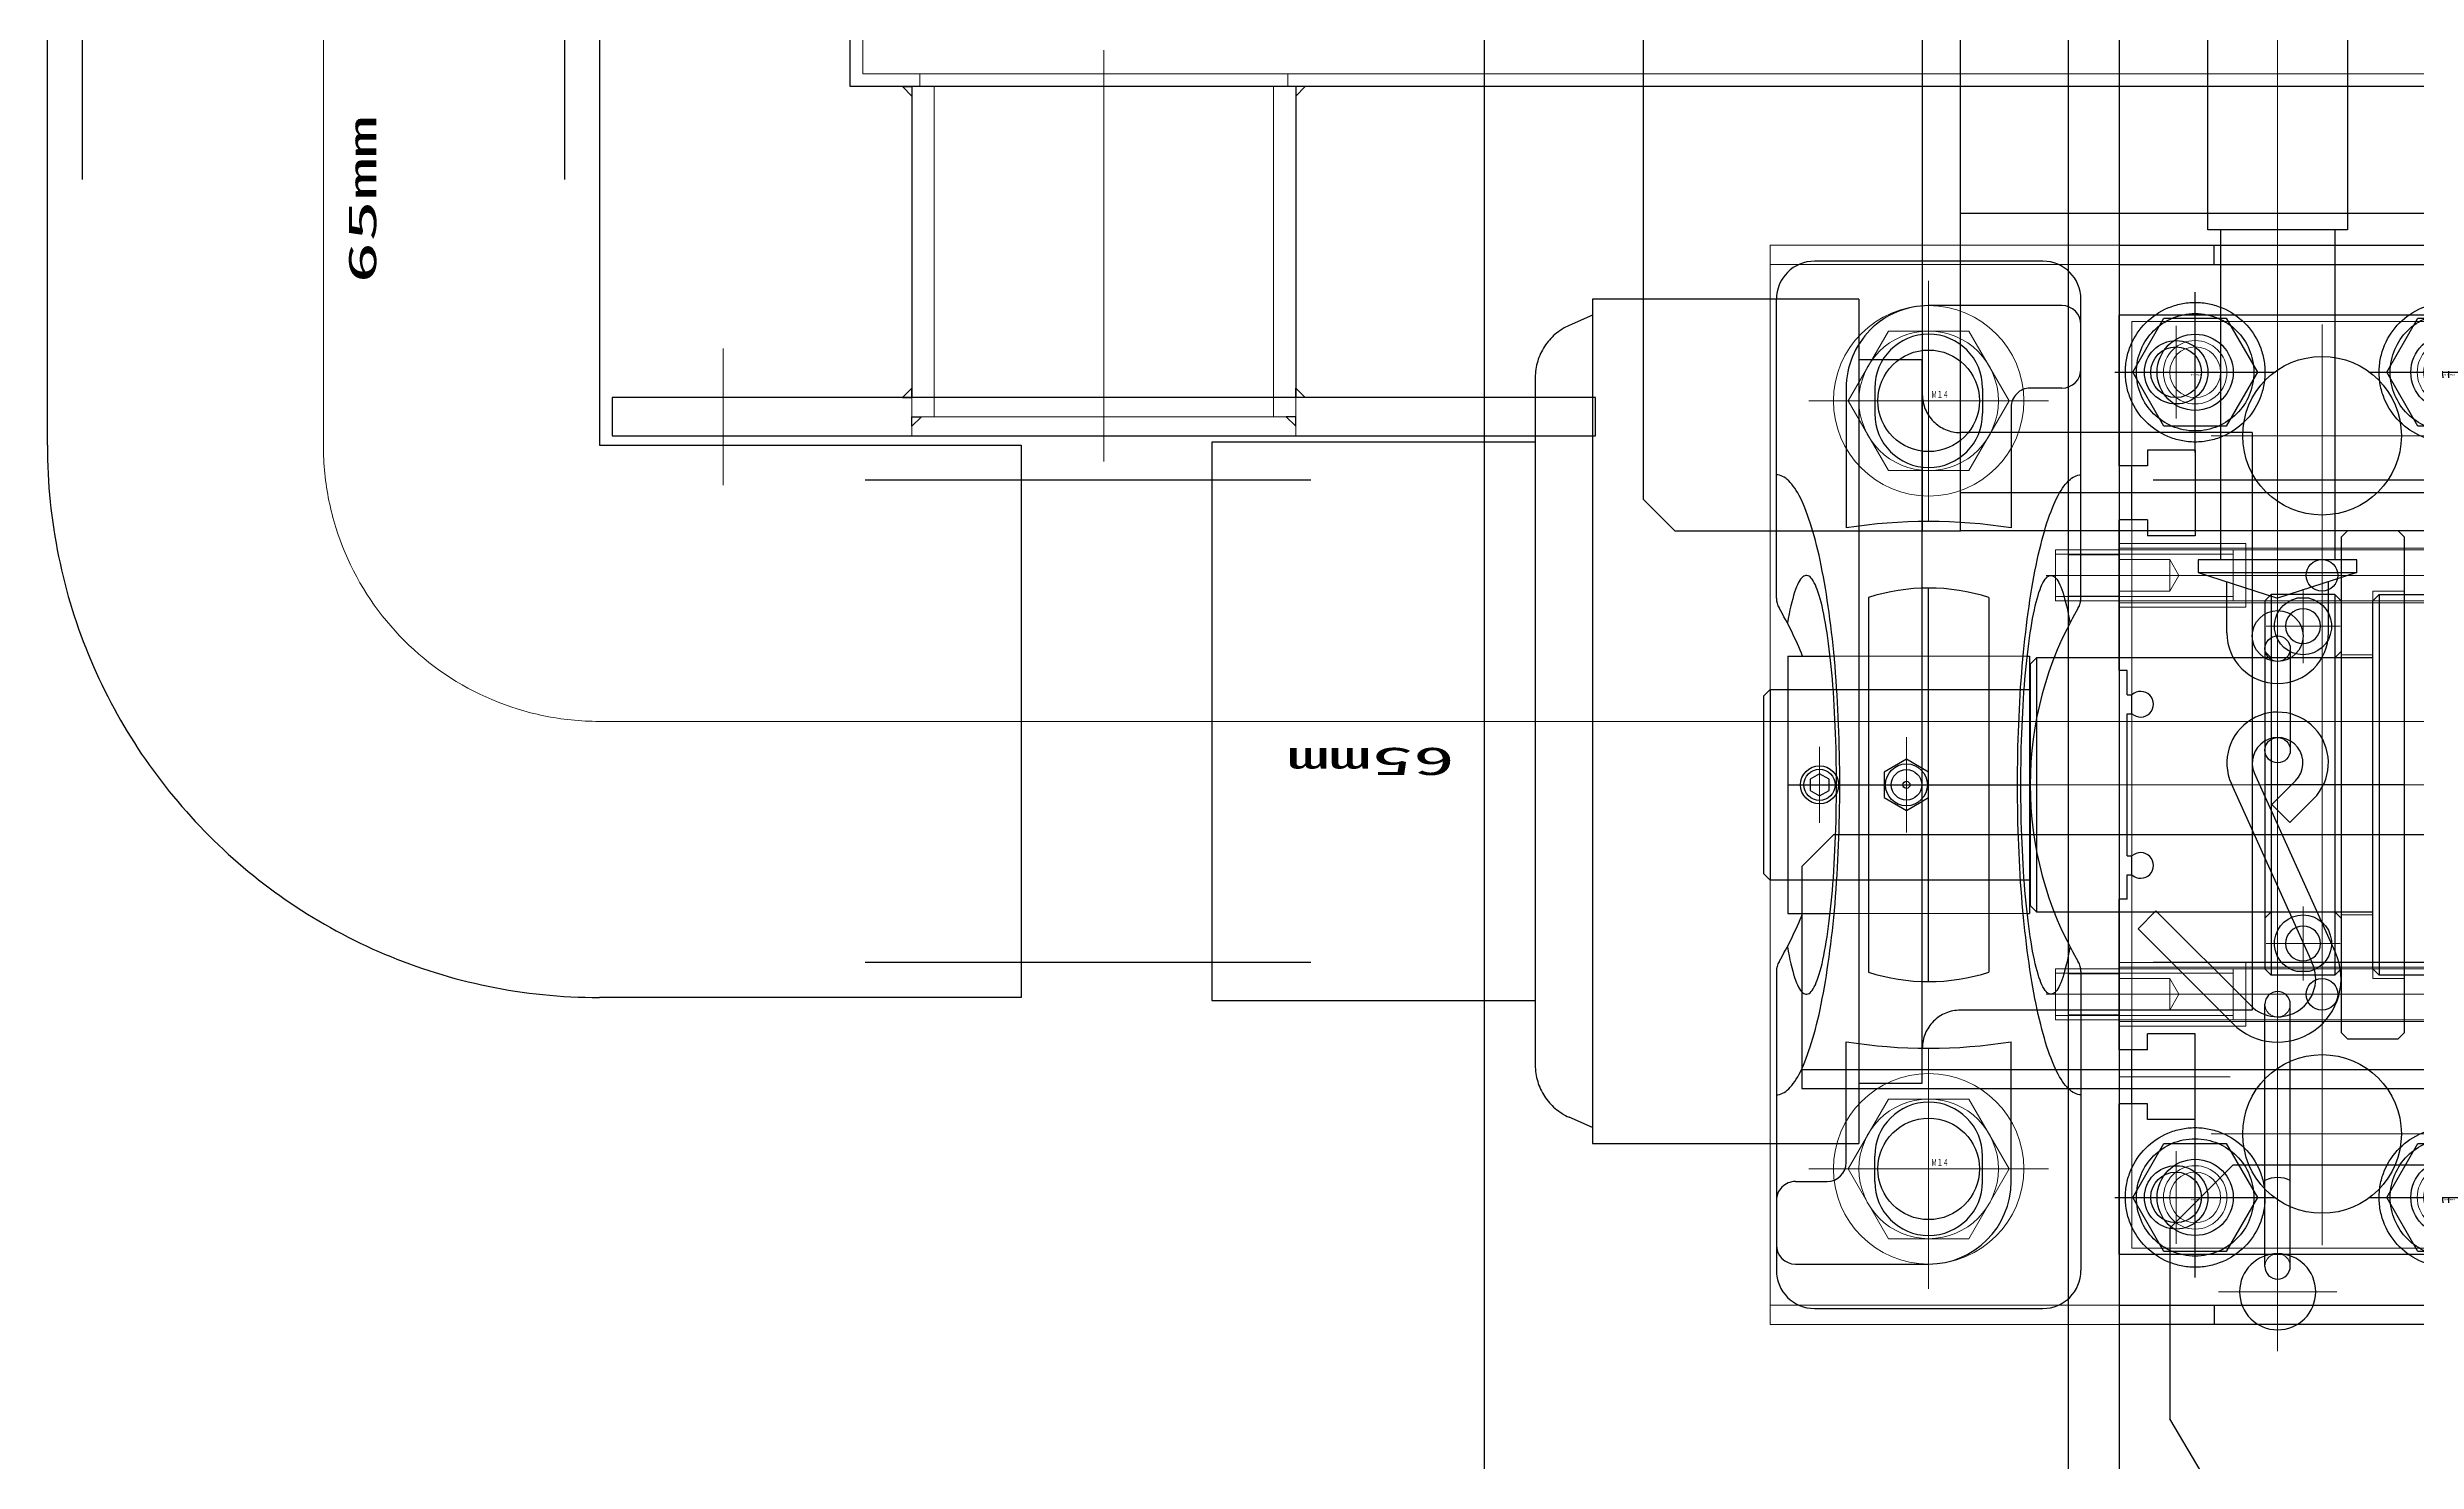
# Model space of a CAD drawing. Units: millimetres at full size. Extents: x -18456 to 18937, y -12290 to 13871.
# Drawn here: x 7711 to 8832, y -5117 to -4448 of the extents above; entities that cross this region are included whole.
import ezdxf
from ezdxf.enums import TextEntityAlignment as Align

# ---------------------------------------------------------------- set-up
doc = ezdxf.new("R2010")
doc.units = ezdxf.units.MM
doc.header["$LTSCALE"] = 100
doc.linetypes.add('CHAIN2', pattern=[12, 9, -1, 1, -1])
doc.linetypes.add('DOUBLE_CHAIN2', pattern=[12.8, 9, -1, 0.6, -0.6, 0.6, -1])
for name, color, linetype in [('0-2_0', 2, 'Continuous'), ('0-3_06_PHANTOM', 2, 'DOUBLE_CHAIN2'), ('0-6_10_DRAFT', 1, 'Continuous')]:
    doc.layers.add(name, color=color, linetype=linetype)
doc.layers.add('0-7_05_CENTER', color=2, linetype='CHAIN2', lineweight=18)
doc.layers.add('0-8_04_HIDDEN', color=7, linetype='Continuous', lineweight=18)
doc.styles.add('ＭＳ ゴシック', font='')
doc.styles.get('ＭＳ ゴシック').set_extended_font_data('MS Gothic')

# ---------------------------------------------------------------- blocks, each defined once
blk = doc.blocks.new('A$C433F3B64_1')
at = {"layer": '0-2_0', "color": 134}
for p, q in [((-1190.25, -60), (-1190.25, -109)), ((-1129.75, -60), (-1129.75, -109))]:
    blk.add_line(p, q, dxfattribs=at)
for points in [[(-1200, 60), (1200, 60), (1200, -60), (-1200, -60)], [(-1237.5, -115), (-1082.5, -115), (-1082.5, -109), (-1237.5, -109)]]:
    blk.add_lwpolyline(points, close=True, dxfattribs=at)
at = {"layer": '0-2_0', "color": 3}
for points in [[(-1190.25, -60), (-1190.25, -61.5), (-1191.75, -60)], [(-1129.75, -60), (-1129.75, -61.5), (-1128.25, -60)], [(-1190.25, -109), (-1190.25, -107.5), (-1191.75, -109)], [(-1129.75, -109), (-1129.75, -107.5), (-1128.25, -109)], [(-1190.25, -112), (-1188.75, -112), (-1190.25, -113.5)], [(-1129.75, -112), (-1131.25, -112), (-1129.75, -113.5)]]:
    blk.add_lwpolyline(points, close=True, dxfattribs=at)
at = {"layer": '0-7_05_CENTER'}
for p, q in [((-1160, -54.23), (-1160, -119.07)), ((-1220, -101.26), (-1220, -122.79)), ((-1100, -101.26), (-1100, -122.79))]:
    blk.add_line(p, q, dxfattribs=at)
at = {"layer": '0-8_04_HIDDEN'}
for p, q in [((-1189, -58), (-1189, -60)), ((-1131, -58), (-1131, -60)), ((-1186.75, -112), (-1186.75, -60)), ((-1133.25, -112), (-1133.25, -60)), ((-1190.25, -109), (-1190.25, -115)), ((-1129.75, -112), (-1190.25, -112)), ((-1129.75, -109), (-1129.75, -115))]:
    blk.add_line(p, q, dxfattribs=at)
blk.add_lwpolyline([(1198, 60), (1198, -58), (-1198, -58), (-1198, 60)], dxfattribs=at)
blk = doc.blocks.new('A$C745B7B9E_1')
at = {"layer": '0-2_0'}
blk.add_blockref('A$C433F3B64_1', (-1050, -40), dxfattribs=at)
blk = doc.blocks.new('A$C491655AE_1_1')
at = {"layer": '0-3_06_PHANTOM', "color": 7, "linetype": 'CHAIN2'}
for p, q in [((0, -12.64), (0, 12.64)), ((-12.64, 0), (12.64, 0))]:
    blk.add_line(p, q, dxfattribs=at)
at = {"layer": '0-3_06_PHANTOM', "color": 7}
blk.add_lwpolyline([(4.91, -8.5), (-4.91, -8.5), (-9.81, 0), (-4.91, 8.5), (4.91, 8.5), (9.81, 0)], close=True, dxfattribs=at)
for radius in [11, 9.25]:
    blk.add_circle((0, 0), radius, dxfattribs=at)
at = {"layer": '0-6_10_DRAFT', "style": 'ＭＳ ゴシック', "width": 1.9}
blk.add_text('BT-M10', height=0.22, dxfattribs=at).set_placement((-0.7, -0.54), align=Align.BOTTOM_LEFT)
blk = doc.blocks.new('MUCAP206Jc_1_1')
at = {"layer": '0-2_0'}
for p, q in [((-29.39, 24), (-76.5, 24)), ((29.39, 24), (76.5, 24)), ((-75.5, 21), (-75.5, 0)), ((-62.5, 21), (-62.5, 16)), ((-82.5, 18), (-82.5, -18)), ((-20.25, 15.9), (20.25, 15.9)), ((-20.25, 15.53), (-20.25, 15.9)), ((20.25, 15.53), (20.25, 15.9)), ((82.5, -18), (82.5, 18)), ((-59.5, 13), (-40.48, 13)), ((62.5, 13), (40.48, 13)), ((-62.5, 8.5), (-58.5, 8.5)), ((62.5, 8.5), (58.5, 8.5)), ((75.5, -21), (75.5, 0)), ((-62.5, -8.5), (-58.5, -8.5)), ((62.5, -8.5), (58.5, -8.5)), ((-62.5, -13), (-40.48, -13)), ((59.5, -13), (40.48, -13)), ((-20.25, -22.2), (-20.25, -15.53)), ((20.25, -22.2), (20.25, -15.53)), ((62.5, -21), (62.5, -16)), ((-20.25, -22.2), (20.25, -22.2)), ((-29.39, -24), (-76.5, -24)), ((29.39, -24), (76.5, -24))]:
    blk.add_line(p, q, dxfattribs=at)
for points in [[(-47.06, 21.33), (-47.37, 21.57), (-47.64, 21.81), (-47.89, 22.05), (-48.11, 22.29), (-48.3, 22.53), (-48.46, 22.78), (-48.6, 23.02), (-48.7, 23.26), (-48.77, 23.51), (-48.82, 23.75), (-48.83, 24)], [(48.83, 24), (48.82, 23.75), (48.77, 23.51), (48.7, 23.26), (48.6, 23.02), (48.46, 22.78), (48.3, 22.53), (48.11, 22.29), (47.89, 22.05), (47.64, 21.81), (47.37, 21.57), (47.06, 21.33), (46.73, 21.1), (46.37, 20.86), (45.98, 20.63), (45.56, 20.4), (45.11, 20.17), (44.64, 19.95), (44.14, 19.72), (43.62, 19.5), (43.07, 19.29), (42.49, 19.07), (41.88, 18.86), (41.26, 18.65), (40.6, 18.44), (39.92, 18.24), (39.22, 18.04), (38.5, 17.85), (37.75, 17.66), (36.98, 17.47), (36.18, 17.28), (35.37, 17.11), (34.53, 16.93), (33.67, 16.76), (32.79, 16.59), (31.9, 16.43), (30.98, 16.27), (30.04, 16.12), (29.09, 15.97), (28.12, 15.82)], [(-16.45, 14.58), (-17.57, 14.67), (-18.69, 14.76), (-19.79, 14.86), (-20.88, 14.96), (-21.96, 15.07), (-23.02, 15.18), (-24.07, 15.3), (-25.1, 15.42), (-26.12, 15.55), (-27.13, 15.68), (-28.12, 15.82), (-29.09, 15.97), (-30.04, 16.12), (-30.98, 16.27), (-31.9, 16.43), (-32.79, 16.59), (-33.67, 16.76), (-34.53, 16.93), (-35.37, 17.11), (-36.18, 17.28), (-36.98, 17.47), (-37.75, 17.66), (-38.5, 17.85), (-39.22, 18.04), (-39.92, 18.24), (-40.6, 18.44), (-41.26, 18.65), (-41.88, 18.86), (-42.49, 19.07), (-43.07, 19.29), (-43.62, 19.5), (-44.14, 19.72), (-44.64, 19.95), (-45.11, 20.17), (-45.56, 20.4), (-45.98, 20.63), (-46.37, 20.86), (-46.73, 21.1), (-47.06, 21.33)], [(-15.65, 15.1), (-16.66, 15.18), (-17.66, 15.27), (-18.63, 15.36), (-19.58, 15.45), (-20.5, 15.56), (-21.4, 15.66), (-22.28, 15.77), (-23.12, 15.89), (-23.94, 16.01), (-24.72, 16.13), (-25.48, 16.26), (-26.2, 16.39), (-26.89, 16.52), (-27.55, 16.66), (-28.18, 16.8), (-28.76, 16.94), (-29.32, 17.09), (-29.83, 17.24), (-30.31, 17.39), (-30.75, 17.55), (-31.16, 17.7), (-31.52, 17.86), (-31.85, 18.02), (-32.13, 18.19), (-32.38, 18.35), (-32.58, 18.51), (-32.75, 18.68), (-32.87, 18.85), (-32.95, 19.01), (-32.99, 19.18), (-33, 19.35), (-32.95, 19.51), (-32.87, 19.68), (-32.75, 19.85), (-32.59, 20.01), (-32.38, 20.18), (-32.14, 20.34), (-31.86, 20.5), (-31.53, 20.66)], [(-31.53, 20.66), (-31.17, 20.82), (-30.77, 20.98), (-30.33, 21.13), (-29.85, 21.28), (-29.33, 21.43), (-28.78, 21.58), (-28.2, 21.73), (-27.57, 21.87), (-26.92, 22), (-26.23, 22.14), (-25.5, 22.27)], [(25.5, 22.27), (26.23, 22.14), (26.92, 22), (27.57, 21.87), (28.2, 21.73), (28.78, 21.58), (29.33, 21.43), (29.85, 21.28), (30.33, 21.13), (30.77, 20.98), (31.17, 20.82), (31.53, 20.66), (31.86, 20.5), (32.14, 20.34), (32.38, 20.18), (32.59, 20.01), (32.75, 19.85), (32.87, 19.68), (32.95, 19.51), (33, 19.35), (32.99, 19.18), (32.95, 19.01), (32.87, 18.85), (32.75, 18.68), (32.58, 18.51), (32.38, 18.35), (32.13, 18.19), (31.85, 18.02), (31.52, 17.86), (31.16, 17.7), (30.75, 17.55), (30.31, 17.39), (29.83, 17.24), (29.32, 17.09), (28.76, 16.94), (28.18, 16.8), (27.55, 16.66), (26.89, 16.52), (26.2, 16.39), (25.48, 16.26)], [(28.12, 15.82), (27.13, 15.68), (26.12, 15.55), (25.1, 15.42), (24.07, 15.3), (23.02, 15.18), (21.96, 15.07), (20.88, 14.96), (19.79, 14.86), (18.69, 14.76), (17.57, 14.67), (16.45, 14.58), (15.32, 14.5), (14.17, 14.43), (13.02, 14.36), (11.87, 14.3), (10.7, 14.24), (9.53, 14.19), (8.35, 14.15), (7.17, 14.11), (5.98, 14.07), (4.79, 14.05), (3.59, 14.03), (2.4, 14.01), (1.2, 14), (0, 14), (-1.2, 14), (-2.4, 14.01), (-3.59, 14.03), (-4.79, 14.05), (-5.98, 14.07), (-7.17, 14.11), (-8.35, 14.15), (-9.53, 14.19), (-10.7, 14.24), (-11.87, 14.3), (-13.02, 14.36), (-14.17, 14.43), (-15.32, 14.5), (-16.45, 14.58)], [(25.48, 16.26), (24.72, 16.13), (23.94, 16.01), (23.12, 15.89), (22.28, 15.77), (21.4, 15.66), (20.5, 15.56), (19.58, 15.45), (18.63, 15.36), (17.66, 15.27), (16.66, 15.18), (15.65, 15.1), (14.61, 15.02), (13.56, 14.95), (12.49, 14.88), (11.4, 14.82), (10.3, 14.77), (9.19, 14.72), (8.07, 14.67), (6.93, 14.64), (5.79, 14.6), (4.64, 14.58), (3.49, 14.56), (2.33, 14.54), (1.16, 14.53), (0, 14.53), (-1.16, 14.53), (-2.33, 14.54), (-3.49, 14.56), (-4.64, 14.58), (-5.79, 14.6), (-6.93, 14.64), (-8.07, 14.67), (-9.19, 14.72), (-10.3, 14.77), (-11.4, 14.82), (-12.49, 14.88), (-13.56, 14.95), (-14.61, 15.02), (-15.65, 15.1)], [(-16.45, -14.59), (-17.57, -14.67), (-18.69, -14.76), (-19.79, -14.86), (-20.88, -14.96), (-21.96, -15.07), (-23.02, -15.18), (-24.07, -15.3), (-25.1, -15.42), (-26.12, -15.55), (-27.13, -15.69), (-28.12, -15.82), (-29.09, -15.97), (-30.04, -16.12), (-30.98, -16.27), (-31.9, -16.43), (-32.79, -16.59), (-33.67, -16.76), (-34.53, -16.93), (-35.37, -17.11), (-36.18, -17.28), (-36.98, -17.47), (-37.75, -17.66), (-38.5, -17.85), (-39.22, -18.04), (-39.92, -18.24), (-40.6, -18.44), (-41.26, -18.65), (-41.88, -18.86), (-42.49, -19.07), (-43.07, -19.29), (-43.62, -19.5), (-44.14, -19.72), (-44.64, -19.95), (-45.11, -20.17), (-45.56, -20.4), (-45.98, -20.63), (-46.37, -20.86), (-46.73, -21.1), (-47.06, -21.33)], [(28.12, -15.82), (27.13, -15.69), (26.12, -15.55), (25.1, -15.42), (24.07, -15.3), (23.02, -15.18), (21.96, -15.07), (20.88, -14.96), (19.79, -14.86), (18.69, -14.76), (17.57, -14.67), (16.45, -14.59), (15.32, -14.5), (14.17, -14.43), (13.02, -14.36), (11.87, -14.3), (10.7, -14.24), (9.53, -14.19), (8.35, -14.15), (7.17, -14.11), (5.98, -14.08), (4.79, -14.05), (3.59, -14.03), (2.4, -14.01), (1.2, -14), (0, -14), (-1.2, -14), (-2.4, -14.01), (-3.59, -14.03), (-4.79, -14.05), (-5.98, -14.08), (-7.17, -14.11), (-8.35, -14.15), (-9.53, -14.19), (-10.7, -14.24), (-11.87, -14.3), (-13.02, -14.36), (-14.17, -14.43), (-15.32, -14.5), (-16.45, -14.59)], [(25.48, -16.26), (24.72, -16.13), (23.94, -16.01), (23.12, -15.89), (22.28, -15.77), (21.4, -15.66), (20.5, -15.56), (19.58, -15.45), (18.63, -15.36), (17.66, -15.27), (16.66, -15.18), (15.65, -15.1), (14.61, -15.02), (13.56, -14.95), (12.49, -14.88), (11.4, -14.82), (10.3, -14.77), (9.19, -14.72), (8.07, -14.68), (6.93, -14.64), (5.79, -14.6), (4.64, -14.58), (3.49, -14.56), (2.33, -14.54), (1.16, -14.53), (0, -14.53), (-1.16, -14.53), (-2.33, -14.54), (-3.49, -14.56), (-4.64, -14.58), (-5.79, -14.6), (-6.93, -14.64), (-8.07, -14.68), (-9.19, -14.72), (-10.3, -14.77), (-11.4, -14.82), (-12.49, -14.88), (-13.56, -14.95), (-14.61, -15.02), (-15.65, -15.1)], [(-15.65, -15.1), (-16.66, -15.18), (-17.66, -15.27), (-18.63, -15.36), (-19.58, -15.45), (-20.5, -15.56), (-21.4, -15.66), (-22.28, -15.77), (-23.12, -15.89), (-23.94, -16.01), (-24.72, -16.13), (-25.48, -16.26), (-26.2, -16.39), (-26.89, -16.52), (-27.55, -16.66), (-28.18, -16.8), (-28.76, -16.95), (-29.32, -17.09), (-29.83, -17.24), (-30.31, -17.39), (-30.75, -17.55), (-31.16, -17.71), (-31.52, -17.86), (-31.85, -18.02), (-32.13, -18.19), (-32.38, -18.35), (-32.58, -18.51), (-32.75, -18.68), (-32.87, -18.85), (-32.95, -19.01), (-32.99, -19.18), (-33, -19.35), (-32.95, -19.51), (-32.87, -19.68), (-32.75, -19.85), (-32.59, -20.01), (-32.38, -20.18), (-32.14, -20.34), (-31.86, -20.5), (-31.53, -20.66)], [(25.5, -22.27), (26.23, -22.14), (26.92, -22), (27.57, -21.87), (28.2, -21.73), (28.78, -21.58), (29.33, -21.43), (29.85, -21.28), (30.33, -21.13), (30.77, -20.98), (31.17, -20.82), (31.53, -20.66), (31.86, -20.5), (32.14, -20.34), (32.38, -20.18), (32.59, -20.01), (32.75, -19.85), (32.87, -19.68), (32.95, -19.51), (33, -19.35), (32.99, -19.18), (32.95, -19.01), (32.87, -18.85), (32.75, -18.68), (32.58, -18.51), (32.38, -18.35), (32.13, -18.19), (31.85, -18.02), (31.52, -17.86), (31.16, -17.71), (30.75, -17.55), (30.31, -17.39), (29.83, -17.24), (29.32, -17.09), (28.76, -16.95), (28.18, -16.8), (27.55, -16.66), (26.89, -16.52), (26.2, -16.39), (25.48, -16.26)], [(48.83, -24), (48.82, -23.75), (48.77, -23.51), (48.7, -23.26), (48.6, -23.02), (48.46, -22.78), (48.3, -22.53), (48.11, -22.29), (47.89, -22.05), (47.64, -21.81), (47.37, -21.57), (47.06, -21.33), (46.73, -21.1), (46.37, -20.86), (45.98, -20.63), (45.56, -20.4), (45.11, -20.17), (44.64, -19.95), (44.14, -19.72), (43.62, -19.5), (43.07, -19.29), (42.49, -19.07), (41.88, -18.86), (41.26, -18.65), (40.6, -18.44), (39.92, -18.24), (39.22, -18.04), (38.5, -17.85), (37.75, -17.66), (36.98, -17.47), (36.18, -17.28), (35.37, -17.11), (34.53, -16.93), (33.67, -16.76), (32.79, -16.59), (31.9, -16.43), (30.98, -16.27), (30.04, -16.12), (29.09, -15.97), (28.12, -15.82)], [(-47.06, -21.33), (-47.37, -21.57), (-47.64, -21.81), (-47.89, -22.05), (-48.11, -22.29), (-48.3, -22.53), (-48.46, -22.78), (-48.6, -23.02), (-48.7, -23.26), (-48.77, -23.51), (-48.82, -23.75), (-48.83, -24)], [(-31.53, -20.66), (-31.17, -20.82), (-30.77, -20.98), (-30.33, -21.13), (-29.85, -21.28), (-29.33, -21.43), (-28.78, -21.58), (-28.2, -21.73), (-27.57, -21.87), (-26.92, -22), (-26.23, -22.14), (-25.5, -22.27)]]:
    blk.add_lwpolyline(points, dxfattribs=at)
for points in [[(-2.02, 0), (-4.04, -3.5), (-2.02, -7), (2.02, -7), (4.04, -3.5), (2.02, 0)], [(-0.87, -15.7), (-1.73, -17.2), (-0.87, -18.7), (0.87, -18.7), (1.73, -17.2), (0.87, -15.7)]]:
    blk.add_lwpolyline(points, close=True, dxfattribs=at)
for centre, radius in [((0, -3.5), 3.3), ((0, -3.5), 2.4), ((0, -3.5), 0.555), ((0, -17.2), 3), ((0, -17.2), 2.45)]:
    blk.add_circle(centre, radius, dxfattribs=at)
for centre, radius, start, end in [((-76.5, 18), 6, 90, 180), ((-72.5, 21), 3, 90, 180), ((-65.5, 21), 3, 0, 90), ((-29.39, 21), 3, 59.5497, 90), ((0, 71), 55, 239.5497, 300.4503), ((29.39, 21), 3, 90, 120.4503), ((76.5, 18), 6, 0, 90), ((-59.5, 16), 3, 180, 270), ((41.5, 0), 83, 170.9889, 189.0111), ((-41.5, 0), 83, 350.9889, 9.0111), ((62.5, 0), 13, 0, 90), ((-62.5, 0), 8.5, 90, 270), ((-58.5, 0), 8.5, 270, 90), ((58.5, 0), 8.5, 90, 270), ((62.5, 0), 8.5, 270, 90), ((-62.5, 0), 13, 180, 270), ((59.5, -16), 3, 0, 90), ((-76.5, -18), 6, 180, 270), ((76.5, -18), 6, 270, 0), ((0, -71), 55, 111.6035, 120.4503), ((0, -71), 55, 59.5497, 68.3965), ((65.5, -21), 3, 180, 270), ((72.5, -21), 3, 270, 0), ((-29.39, -21), 3, 270, 300.4503), ((29.39, -21), 3, 239.5497, 270)]:
    blk.add_arc(centre, radius, start, end, dxfattribs=at)
at = {"layer": '0-6_10_DRAFT'}
for p, q in [((0, -22.2), (0, 15.9)), ((-29.51, 9.5), (29.51, 9.5)), ((31, 0), (-31, 0)), ((-29.51, -9.5), (29.51, -9.5))]:
    blk.add_line(p, q, dxfattribs=at)
for start, end in [(162.1545, 197.8455), (342.1545, 17.8455)]:
    blk.add_arc((0, 0), 31, start, end, dxfattribs=at)
at = {"layer": '0-7_05_CENTER'}
for p, q in [((-60.5, -12.34), (-60.5, 12.34)), ((60.5, -12.34), (60.5, 12.34)), ((-75.83, 0), (-45.17, 0)), ((75.83, 0), (45.17, 0)), ((-7.51, -3.5), (7.51, -3.5)), ((-6, -17.2), (6, -17.2))]:
    blk.add_line(p, q, dxfattribs=at)
at = {"layer": '0-8_04_HIDDEN', "color": 2}
for p, q in [((-20.25, -15.53), (-20.25, 15.53)), ((-15, -22.2), (-15, 15.9)), ((15, -22.2), (15, 15.9)), ((20.25, -15.53), (20.25, 15.53))]:
    blk.add_line(p, q, dxfattribs=at)
blk = doc.blocks.new('A$C62180693_1_1')
at = {"layer": '0-2_0', "color": 134}
blk.add_lwpolyline([(10, 39), (10, -39), (9, -40), (1, -40), (0, -39), (0, 39), (1, 40), (9, 40)], close=True, dxfattribs=at)
at = {"layer": '0-6_10_DRAFT'}
blk.add_line((0, 0), (10, 0), dxfattribs=at)
at = {"layer": '0-8_04_HIDDEN'}
for p, q in [((0, 30.5), (5, 30.5)), ((5, -30.5), (5, 30.5)), ((5, 20.5), (10, 20.5)), ((5, -20.5), (10, -20.5)), ((0, -30.5), (5, -30.5))]:
    blk.add_line(p, q, dxfattribs=at)
blk = doc.blocks.new('M14Bw_1_1')
at = {"layer": '0-8_04_HIDDEN', "linetype": 'CHAIN2'}
for p, q in [((0, -18.89), (0, 18.89)), ((18.89, 0), (-18.89, 0))]:
    blk.add_line(p, q, dxfattribs=at)
at = {"layer": '0-8_04_HIDDEN'}
for p, q in [((-6.35, 11), (-12.7, 0)), ((6.35, 11), (-6.35, 11)), ((12.7, 0), (6.35, 11)), ((-12.7, 0), (-6.35, -11)), ((6.35, -11), (12.7, 0)), ((-6.35, -11), (6.35, -11))]:
    blk.add_line(p, q, dxfattribs=at)
for radius in [15, 11]:
    blk.add_circle((0, 0), radius, dxfattribs=at)
at = {"layer": '0-6_10_DRAFT', "style": 'ＭＳ ゴシック', "width": 0.6}
blk.add_text('Ｍ１４', height=1.1, dxfattribs=at).set_placement((0.39, 0.1), align=Align.BOTTOM_LEFT)
blk = doc.blocks.new('SCSPJ40-12b_1')
at = {"layer": '0-2_0'}
for p, q in [((0, 29), (1, 30)), ((1, 30), (1, -30)), ((11, 30), (11, -30)), ((0, 29), (0, -29)), ((5.03, 29.39), (6.97, 29.39)), ((12, 29), (12, -29)), ((12, 0), (12, 0)), ((0, -29), (1, -30)), ((5.03, -29.39), (6.97, -29.39))]:
    blk.add_line(p, q, dxfattribs=at)
for points in [[(1, 30), (11, 30), (12, 29)], [(1, -30), (11, -30), (12, -29)]]:
    blk.add_lwpolyline(points, dxfattribs=at)
for centre in [(6, 25), (6, -25)]:
    blk.add_circle(centre, 2.75, dxfattribs=at)
for centre, start, end in [((6, 25), 102.4679, 77.5321), ((6, -25), 282.4679, 257.5321)]:
    blk.add_arc(centre, 4.5, start, end, dxfattribs=at)
at = {"layer": '0-6_10_DRAFT'}
blk.add_line((0, 0), (12, 0), dxfattribs=at)
at = {"layer": '0-7_05_CENTER'}
for p, q in [((6, 19.17), (6, 30.83)), ((0.17, 25), (11.83, 25)), ((6, -19.17), (6, -30.83)), ((0.17, -25), (11.83, -25))]:
    blk.add_line(p, q, dxfattribs=at)
at = {"layer": '0-8_04_HIDDEN', "color": 2}
for p, q in [((1, 20), (0, 21)), ((1, -20), (0, -21)), ((1, -20), (11, -20)), ((11, -20), (12, -21))]:
    blk.add_line(p, q, dxfattribs=at)
blk.add_lwpolyline([(1, 20), (11, 20), (12, 21)], dxfattribs=at)
blk = doc.blocks.new('A$C08BD3208_1')
at = {"layer": '0-2_0', "color": 134}
for p, q in [((-959, 30), (-959, -30)), ((-1014, 19), (-1013, 20)), ((-1014, 19), (-1014, -19)), ((-960, 20), (-1013, 20)), ((-1013, 20), (-1013, -20)), ((-1055, 15), (-1055, -15)), ((-1013, -20), (-1014, -19)), ((-1013, -20), (-960, -20))]:
    blk.add_line(p, q, dxfattribs=at)
blk.add_lwpolyline([(-959, 30), (959, 30), (960, 29), (960, -29), (959, -30), (-959, -30), (-960, -29), (-960, 29)], close=True, dxfattribs=at)
blk.add_lwpolyline([(-1014, -15), (-1055, -15), (-1056, -14), (-1056, 14), (-1055, 15), (-1014, 15)], dxfattribs=at)
at = {"layer": '0-7_05_CENTER'}
blk.add_line((1061.54, 0), (-1061.54, 0), dxfattribs=at)
blk = doc.blocks.new('A$C18077F98_1_1')
at = {"layer": '0-2_0'}
for name, p in [('M14Bw_1_1', (20, 0)), ('A$C08BD3208_1', (1050, -60.5)), ('M14Bw_1_1', (20, -121))]:
    blk.add_blockref(name, p, dxfattribs=at)
at = {"layer": '0-2_0', "xscale": -1}
for name, p in [('A$C62180693_1_1', (95, -60.5)), ('SCSPJ40-12b_1', (85, -60.5))]:
    blk.add_blockref(name, p, dxfattribs=at)
at = {"layer": '0-8_04_HIDDEN', "rotation": 270}
blk.add_blockref('MUCAP206Jc_1_1', (20, -60.5), dxfattribs=at)
blk = doc.blocks.new('A$C6CE94B02_1_1')
at = {"layer": '0-2_0', "color": 134}
for p, q in [((-1000, 85), (1000, 85)), ((-985, 82), (-985, 85)), ((-1000, 82), (1000, 82)), ((-1000, -82), (1000, -82)), ((-985, -82), (-985, -85)), ((1000, -85), (-1000, -85))]:
    blk.add_line(p, q, dxfattribs=at)
for centre, radius in [((-988, 65), 6), ((-948, 65), 6), ((-1030, 60.5), 8), ((-1030, -60.5), 8), ((-988, -65), 6), ((-948, -65), 6)]:
    blk.add_circle(centre, radius, dxfattribs=at)
at = {"layer": '0-7_05_CENTER'}
for p, q in [((-1030, 47.57), (-1030, 73.43)), ((-988, 55.66), (-988, 74.34)), ((-978.66, 65), (-997.34, 65)), ((-938.66, 65), (-957.34, 65)), ((-1017.07, 60.5), (-1042.93, 60.5)), ((-1030, -73.43), (-1030, -47.57)), ((-988, -55.66), (-988, -74.34)), ((-1017.07, -60.5), (-1042.93, -60.5)), ((-978.66, -65), (-997.34, -65)), ((-938.66, -65), (-957.34, -65))]:
    blk.add_line(p, q, dxfattribs=at)
at = {"layer": '0-8_04_HIDDEN'}
for p, q in [((-1055, 82), (-1000, 82)), ((-1055, -82), (-1000, -82))]:
    blk.add_line(p, q, dxfattribs=at)
blk.add_lwpolyline([(-1000, -85), (-1055, -85), (-1055, 85), (-1000, 85)], dxfattribs=at)
blk = doc.blocks.new('AS2201F-02-06a_1')
at = {"layer": '0-6_10_DRAFT'}
for p, q in [((-6.39, -6), (-6.58, 0)), ((-6.58, 0), (6.58, 0)), ((-5.53, -6), (-5.72, 0)), ((5.72, 0), (5.53, -6)), ((6.58, 0), (6.39, -6)), ((-6.39, -6), (6.39, -6))]:
    blk.add_line(p, q, dxfattribs=at)
at = {"layer": '0-8_04_HIDDEN', "color": 2}
for p, q in [((5, 34.4), (-5, 34.4)), ((-5, 29.9), (-5, 34.4)), ((5, 34.4), (5, 29.9)), ((-5, 29.9), (1.25, 29.9)), ((-1.25, 25.4), (-1.25, 29.9)), ((1.25, 29.9), (5, 29.9)), ((1.25, 29.9), (1.25, 25.4)), ((0, 25.4), (-7.5, 25.4)), ((-7.5, 22.4), (-7.5, 25.4)), ((7.5, 25.4), (0, 25.4)), ((7.5, 25.4), (7.5, 22.4)), ((-9.25, 21.4), (-9.25, 17.9)), ((0, 22.4), (-7.5, 22.4)), ((-7, 22.4), (-7, 21.9)), ((9.25, 21.4), (-7, 21.4)), ((7.5, 22.4), (0, 22.4)), ((7, 21.9), (7, 22.4)), ((7, 21.4), (7, 21.9)), ((9.25, 21.4), (9.25, 17.9)), ((-9.25, 17.9), (-9.25, 4)), ((9.25, 17.9), (-9.25, 17.9)), ((9.25, 17.9), (9.25, 4)), ((-9.25, 4), (6.7, 4)), ((-6.58, 0), (-6.7, 4)), ((-5.72, 0), (-5.85, 4)), ((5.85, 4), (5.72, 0)), ((6.7, 4), (6.58, 0)), ((6.7, 4), (9.25, 4))]:
    blk.add_line(p, q, dxfattribs=at)
at = {"layer": '0-8_04_HIDDEN', "color": 2, "linetype": 'CHAIN2'}
for p, q in [((0, 36.42), (0, -6)), ((-12.17, 12.2), (12.07, 12.2))]:
    blk.add_line(p, q, dxfattribs=at)
at = {"layer": '0-8_04_HIDDEN', "color": 2}
blk.add_lwpolyline([(-7, 21.9), (-7, 21.4), (-9.25, 21.4)], dxfattribs=at)
for radius in [5.75, 3]:
    blk.add_circle((0, 12.2), radius, dxfattribs=at)
blk = doc.blocks.new('MGPM50-100Z-M9Bc_1')
at = {"layer": '0-2_0'}
for p, q in [((-64, 74), (0, 74)), ((-64, 74), (-64, 15.7)), ((0, 74), (0, 50.25)), ((-12, 52.75), (-4.5, 52.75)), ((-12, 52.75), (-12, 39.25)), ((-4.5, 52.75), (-4.5, 50.25)), ((-4.5, 50.25), (0, 50.25)), ((-2, 50.25), (-2, 41.75)), ((-4.5, 41.75), (-4.5, 39.25)), ((-4.5, 41.75), (0, 41.75)), ((0, 41.75), (0, 18)), ((-12, 39.25), (-4.5, 39.25)), ((-1.3, 18), (0, 18)), ((-63.2, 11.3), (-62.03, 11.3)), ((-62, 14.2), (-62, 11.24)), ((-2, 14.2), (-2, 11.2)), ((-62.7, 11.2), (-62.7, -11.2)), ((-62.7, 11.2), (-61.96, 11.2)), ((-1.3, 11.2), (-2.04, 11.2)), ((-1.3, 11.2), (-1.3, -11.2)), ((-62.7, -11.2), (-61.96, -11.2)), ((-62, -11.2), (-62, -14.2)), ((-1.3, -11.2), (-2.04, -11.2)), ((-2, -11.2), (-2, -14.2)), ((-63.2, -14.1), (-62.03, -14.1)), ((-62.7, -14.2), (-62.7, -18)), ((-62.7, -14.2), (-61.96, -14.2)), ((-1.3, -14.2), (-2.04, -14.2)), ((-1.3, -14.2), (-1.3, -18)), ((-64, -18), (-64, -74)), ((-64, -18), (-62.7, -18)), ((-1.3, -18), (0, -18)), ((0, -18), (0, -41.75)), ((-12, -39.25), (-4.5, -39.25)), ((-12, -52.75), (-12, -39.25)), ((-4.5, -41.75), (-4.5, -39.25)), ((-4.5, -41.75), (0, -41.75)), ((-2, -41.75), (-2, -50.25)), ((-4.5, -50.25), (0, -50.25)), ((-4.5, -52.75), (-4.5, -50.25)), ((0, -50.25), (0, -74)), ((-12, -52.75), (-4.5, -52.75)), ((-53.5, -76.65), (-53.5, -69)), ((-64, -74), (0, -74))]:
    blk.add_line(p, q, dxfattribs=at)
for points in [[(-64, 15.7), (-62.7, 15.7), (-62.7, 14.2), (-61.96, 14.2)], [(-1.3, 18), (-1.3, 14.2), (-2.04, 14.2)], [(-63.2, 11.3), (-63.2, 14.1), (-62.03, 14.1)], [(-63.2, -14.1), (-63.2, -11.3), (-62.03, -11.3)]]:
    blk.add_lwpolyline(points, dxfattribs=at)
for centre, radius in [((-55, 65), 5), ((-55, 65), 4), ((-32, 55), 12.5), ((-9, 65), 5), ((-9, 65), 4), ((-32, 33), 2.5), ((-32, -33), 2.5), ((-32, -55), 12.5), ((-55, -65), 5), ((-55, -65), 4), ((-9, -65), 5), ((-9, -65), 4)]:
    blk.add_circle(centre, radius, dxfattribs=at)
for centre, radius, start, end in [((-60.6, 12.7), 2, 224.427, 135.573), ((-60.6, 12.7), 2.02, 227.7945, 132.2055), ((-3.4, 12.7), 2.02, 47.7946, 312.2054), ((-60.6, -12.7), 2, 224.427, 135.573), ((-60.6, -12.7), 2.02, 227.7945, 132.2055), ((-3.4, -12.7), 2.02, 47.7946, 312.2054)]:
    blk.add_arc(centre, radius, start, end, dxfattribs=at)
blk.add_ellipse((-60.6, -12.7), major_axis=(1.6, 0), ratio=0.84375, dxfattribs=at)
at = {"layer": '0-7_05_CENTER'}
for p, q in [((-55, 72.31), (-55, 57.69)), ((-32, 72.5), (-32, -72.5)), ((-9, 72.31), (-9, 57.69)), ((-62.31, 65), (-47.69, 65)), ((-16.31, 65), (-1.69, 65)), ((-49.5, 55), (-14.5, 55)), ((-17.5, 46), (0, 46)), ((-66.99, 33), (2.4, 33)), ((-64, 0), (0, 0)), ((-66.99, -33), (2.4, -33)), ((-67.09, -47), (-57.09, -47)), ((-17.5, -46), (0, -46)), ((-49.5, -55), (-14.5, -55)), ((-55, -57.69), (-55, -72.31)), ((-9, -57.69), (-9, -72.31)), ((-62.31, -65), (-47.69, -65)), ((-16.31, -65), (-1.69, -65))]:
    blk.add_line(p, q, dxfattribs=at)
at = {"layer": '0-8_04_HIDDEN', "color": 2}
for p, q in [((0, 38), (-20, 38)), ((-20, 28), (-20, 38)), ((0, 37.3), (-55, 37.3)), ((-8, 35.5), (-9.44, 33)), ((0, 35.5), (-8, 35.5)), ((-8, 30.5), (-8, 35.5)), ((-8, 30.5), (-9.44, 33)), ((0, 30.5), (-8, 30.5)), ((0, 28.7), (-55, 28.7)), ((0, 28), (-20, 28)), ((0, -28.7), (-55, -28.7)), ((0, -28), (-20, -28)), ((-20, -28), (-20, -38)), ((-8, -30.5), (-9.44, -33)), ((-8, -35.5), (-9.44, -33)), ((0, -30.5), (-8, -30.5)), ((-8, -30.5), (-8, -35.5)), ((0, -37.3), (-55, -37.3)), ((0, -35.5), (-8, -35.5)), ((0, -38), (-20, -38))]:
    blk.add_line(p, q, dxfattribs=at)
for points in [[(-64, 26), (-55, 26), (-55, 40), (-64, 40)], [(-64, -26), (-55, -26), (-55, -40), (-64, -40)]]:
    blk.add_lwpolyline(points, dxfattribs=at)
at = {"layer": '0-2_0', "xscale": -1, "rotation": 90}
blk.add_blockref('AS2201F-02-06a_1', (-64, -47), dxfattribs=at)
blk = doc.blocks.new('MGPM50-100Z-M9Bb_1')
at = {"layer": '0-7_05_CENTER'}
for p, q in [((12, 72.31), (12, 57.69)), ((52, 72.31), (52, 57.69)), ((4.69, 65), (19.31, 65)), ((44.69, 65), (59.31, 65)), ((32, 27.18), (32, 38.82)), ((66.99, 33), (-2.4, 33)), ((0, 0), (64, 0)), ((32, -27.18), (32, -38.82)), ((66.99, -33), (-2.4, -33)), ((12, -57.69), (12, -72.31)), ((52, -57.69), (52, -72.31)), ((4.69, -65), (19.31, -65)), ((44.69, -65), (59.31, -65)), ((53.5, -76.74), (53.5, -66.74))]:
    blk.add_line(p, q, dxfattribs=at)
at = {"layer": '0-8_04_HIDDEN', "color": 2}
for p, q in [((64, 74), (0, 74)), ((0, 74), (0, 50.25)), ((2, 73), (2, -73)), ((62, 73), (2, 73)), ((62, 73), (62, -73)), ((2, 50.25), (0, 50.25)), ((0, 41.75), (0, 18)), ((2, 41.75), (0, 41.75)), ((0, 38), (20, 38)), ((20, 28), (20, 38)), ((0, 37.3), (55, 37.3)), ((0, 35.5), (8, 35.5)), ((8, 35.5), (9.44, 33)), ((8, 30.5), (8, 35.5)), ((0, 30.5), (8, 30.5)), ((8, 30.5), (9.44, 33)), ((0, 28.7), (55, 28.7)), ((0, 28), (20, 28)), ((1.3, 18), (0, 18)), ((63.2, 11.3), (62.03, 11.3)), ((1.3, 11.2), (1.3, -11.2)), ((1.3, 11.2), (2, 11.2)), ((62.7, 11.2), (62, 11.2)), ((62.7, 11.2), (62.7, -11.2)), ((1.3, -11.2), (2, -11.2)), ((62.7, -11.2), (62, -11.2)), ((1.3, -14.2), (1.3, -18)), ((1.3, -14.2), (2, -14.2)), ((62.7, -14.2), (62, -14.2)), ((63.2, -14.1), (62.03, -14.1)), ((62.7, -14.2), (62.7, -18)), ((1.3, -18), (0, -18)), ((0, -18), (0, -41.75)), ((64, -18), (62.7, -18)), ((64, -18), (64, -74)), ((0, -28), (20, -28)), ((0, -28.7), (55, -28.7)), ((20, -28), (20, -38)), ((0, -30.5), (8, -30.5)), ((8, -30.5), (9.44, -33)), ((8, -30.5), (8, -35.5)), ((8, -35.5), (9.44, -33)), ((0, -35.5), (8, -35.5)), ((0, -37.3), (55, -37.3)), ((0, -38), (20, -38)), ((2, -41.75), (0, -41.75)), ((57, -47), (67, -47)), ((64, -74), (0, -74)), ((62, -73), (2, -73))]:
    blk.add_line(p, q, dxfattribs=at)
for points in [[(64, 74), (64, 15.7), (62.7, 15.7), (62.7, 14.2), (62, 14.2)], [(64, 26), (55, 26), (55, 40), (64, 40)], [(1.3, 18), (1.3, 14.2), (2, 14.2)], [(63.2, 11.3), (63.2, 14.1), (62.03, 14.1)], [(63.2, -14.1), (63.2, -11.3), (62.03, -11.3)], [(64, -26), (55, -26), (55, -40), (64, -40)], [(2, -50.25), (0, -50.25), (0, -74)]]:
    blk.add_lwpolyline(points, dxfattribs=at)
for centre, radius in [((12, 65), 5), ((12, 65), 4), ((52, 65), 5), ((52, 65), 4), ((32, 33), 2.5), ((32, -33), 2.5), ((12, -65), 5), ((12, -65), 4), ((52, -65), 5), ((52, -65), 4)]:
    blk.add_circle(centre, radius, dxfattribs=at)
for centre in [(60.6, 12.7), (60.6, -12.7)]:
    blk.add_arc(centre, 2, 44.427, 315.573, dxfattribs=at)
blk.add_ellipse((60.6, 12.7), major_axis=(-1.6, 0), ratio=0.84375, dxfattribs=at)
at = {"layer": '0-8_04_HIDDEN', "xscale": -1, "rotation": 270}
blk.add_blockref('AS2201F-02-06a_1', (64, -47), dxfattribs=at)
blk = doc.blocks.new('A$C131E5F08_1')
at = {"layer": '0-8_04_HIDDEN', "linetype": 'CHAIN2'}
blk.add_line((0, -66.5), (0, 9.5), dxfattribs=at)
at = {"layer": '0-8_04_HIDDEN'}
for p, q in [((6.5, 0), (-6.5, 0)), ((-4, -65), (-4, 0)), ((4, -65), (4, 0)), ((-4, -37), (4, -37)), ((-3.32, -65), (-3.32, -37)), ((3.32, -65), (3.32, -37)), ((-4, -65), (4, -65))]:
    blk.add_line(p, q, dxfattribs=at)
blk.add_lwpolyline([(6.5, 0), (6.5, 8), (-6.5, 8), (-6.5, 0)], dxfattribs=at)
at = {"layer": '0-6_10_DRAFT', "style": 'ＭＳ ゴシック', "width": 1.9}
blk.add_text('CS-M8x65L', height=0.22, dxfattribs=at).set_placement((3.76, 7.66), align=Align.BOTTOM_LEFT)
blk = doc.blocks.new('A$C6B5E16F8_1')
at = {"layer": '0-2_0'}
blk.add_blockref('A$C6CE94B02_1_1', (-1000, -33), dxfattribs=at)
at = {"layer": '0-2_0', "xscale": -1, "rotation": 180}
blk.add_blockref('MGPM50-100Z-M9Bb_1', (-2000, -33), dxfattribs=at)
at = {"layer": '0-2_0', "rotation": 180}
blk.add_blockref('MGPM50-100Z-M9Bc_1', (-2000, -33), dxfattribs=at)
at = {"layer": '0-8_04_HIDDEN'}
for name, p in [('A$C18077F98_1_1', (-2050, 27.5)), ('A$C491655AE_1_1', (-1988, 32)), ('A$C491655AE_1_1', (-1948, 32)), ('A$C491655AE_1_1', (-1988, -98)), ('A$C491655AE_1_1', (-1948, -98))]:
    blk.add_blockref(name, p, dxfattribs=at)
at = {"layer": '0-8_04_HIDDEN', "rotation": 270}
for p in [(-1945, 0), (-1945, -66)]:
    blk.add_blockref('A$C131E5F08_1', p, dxfattribs=at)
blk = doc.blocks.new('A$C6DBB619B_1_1')
at = {"layer": '0-2_0', "color": 134}
for p, q in [((313, 2050), (313, 50)), ((357, 2050), (357, 50)), ((363, 2050), (363, 50)), ((313, 50), (313, 25)), ((357, 50), (357, 25)), ((363, 50), (363, 25)), ((9, 19), (363, 19))]:
    blk.add_line(p, q, dxfattribs=at)
blk.add_lwpolyline([(363, 25), (9, 25), (9, -25), (358, -25), (363, -20)], close=True, dxfattribs=at)
blk = doc.blocks.new('A$C4032155D_1')
at = {"layer": '0-8_04_HIDDEN', "rotation": 270}
blk.add_blockref('A$C6DBB619B_1_1', (-2100, 3), dxfattribs=at)
blk = doc.blocks.new('A$C07C31A19_1_1')
at = {"layer": '0-3_06_PHANTOM', "color": 7}
blk.add_line((-1008, 950), (-1008, 16), dxfattribs=at)
blk.add_lwpolyline([(-1098, 950), (-1000, 950), (-1000, 16), (-1100, 16), (-1100, 948)], close=True, dxfattribs=at)
at = {"layer": '0-7_05_CENTER'}
for p, q in [((-996.61, 483), (-1011.39, 483)), ((-996.61, 417), (-1011.39, 417))]:
    blk.add_line(p, q, dxfattribs=at)
at = {"layer": '0-8_04_HIDDEN'}
for p, q in [((-1000, 487), (-1008, 487)), ((-1000, 486.25), (-1008, 486.25)), ((-1000, 479.75), (-1008, 479.75)), ((-1000, 479), (-1008, 479)), ((-1000, 421), (-1008, 421)), ((-1000, 420.25), (-1008, 420.25)), ((-1000, 413.75), (-1008, 413.75)), ((-1000, 413), (-1008, 413))]:
    blk.add_line(p, q, dxfattribs=at)
blk = doc.blocks.new('プレハブジョイント-ソケット形-65mma_1_1')
at = {"layer": '0-3_06_PHANTOM'}
for p, q in [((-60, 66.5), (-102, 66.5)), ((-102, -66.5), (-102, 66.5)), ((-60, -66.5), (-60, 66.5)), ((-60, 64), (-56.34, 62.38)), ((-102, 57), (-112, 57)), ((-112, 57), (-112, -57)), ((-51, -54.15), (-51, 54.15)), ((-164, 45.5), (-118, 45.5)), ((-164, -45.5), (-164, 45.5)), ((0, 44), (-51, 44)), ((0, -44), (0, 44)), ((-51, -44), (0, -44)), ((-164, -45.5), (-118, -45.5)), ((-102, -57), (-112, -57)), ((-60, -64), (-56.34, -62.38)), ((-102, -66.5), (-60, -66.5))]:
    blk.add_line(p, q, dxfattribs=at)
for centre, radius, start, end in [((-60, 54.15), 9, 0, 66.0375), ((-118, 51.5), 6, 270, 0), ((-118, -51.5), 6, 0, 90), ((-60, -54.15), 9, 293.9625, 0)]:
    blk.add_arc(centre, radius, start, end, dxfattribs=at)
at = {"layer": '0-6_10_DRAFT'}
for p, q in [((-164, 38), (-148.37, 38)), ((-15.63, 38), (0, 38)), ((-164, -38), (-148.37, -38)), ((-15.63, -38), (0, -38))]:
    blk.add_line(p, q, dxfattribs=at)
at = {"layer": '0-7_05_CENTER'}
blk.add_line((0, 0), (-164, 0), dxfattribs=at)
at = {"layer": '0-6_10_DRAFT', "style": 'ＭＳ ゴシック', "width": 2.2}
blk.add_text('65mm', height=4.399, dxfattribs=at).set_placement((-38.32, 2.86), align=Align.BOTTOM_LEFT)
blk = doc.blocks.new('エルボ(TS-L)-65mma_1_1')
at = {"layer": '0-3_06_PHANTOM'}
for p, q in [((-66.5, 43.5), (0, 43.5)), ((-66.5, -43.5), (-66.5, -110))]:
    blk.add_line(p, q, dxfattribs=at)
for points in [[(0, 43.5), (0, -43.5), (-66.5, -43.5)], [(-66.5, -110), (-153.5, -110), (-153.5, -43.5)]]:
    blk.add_lwpolyline(points, dxfattribs=at)
blk.add_arc((-66.5, -43.5), 87, 90, 180, dxfattribs=at)
at = {"layer": '0-6_10_DRAFT'}
for p, q in [((0, 38), (-24.63, 38)), ((0, -38), (-24.63, -38)), ((-148, -110), (-148, -85.37)), ((-72, -110), (-72, -85.37))]:
    blk.add_line(p, q, dxfattribs=at)
at = {"layer": '0-7_05_CENTER'}
for p, q in [((0, 0), (-66.5, 0)), ((-110, -110), (-110, -43.5))]:
    blk.add_line(p, q, dxfattribs=at)
blk.add_arc((-66.5, -43.5), 43.5, 90, 180, dxfattribs=at)
at = {"layer": '0-6_10_DRAFT', "style": 'ＭＳ ゴシック', "width": 2.2}
blk.add_text('65mm', height=4.399, dxfattribs=at).set_placement((-41.03, -9.65), align=Align.BOTTOM_LEFT)
blk = doc.blocks.new('A$C48C628A5_1_1')
at = {"layer": '0-3_06_PHANTOM', "color": 7}
for p, q in [((-63, -792), (-93, -792)), ((549, -792), (101, -792)), ((-63, -868), (-93, -868)), ((549, -868), (101, -868))]:
    blk.add_line(p, q, dxfattribs=at)
at = {"layer": '0-7_05_CENTER'}
blk.add_line((549, -830), (-93, -830), dxfattribs=at)
at = {"layer": '0-3_06_PHANTOM'}
for name, p, rotation in [('エルボ(TS-L)-65mma_1_1', (-203, -720), 90), ('プレハブジョイント-ソケット形-65mma_1_1', (-63, -830), 180)]:
    blk.add_blockref(name, p, dxfattribs=dict(at, rotation=rotation))
blk = doc.blocks.new('A$C68742FED')
at = {"layer": '0-2_0'}
for p, q in [((-2, 2), (39.3, 2)), ((-2, -2), (39.3, -2))]:
    blk.add_line(p, q, dxfattribs=at)
for centre, radius, start, end in [((-2, 0), 2, 90, 270), ((7.24, -0.02), 4.75, 335.3373, 25.1792), ((39.3, 0), 2, 270, 90)]:
    blk.add_arc(centre, radius, start, end, dxfattribs=at)
at = {"layer": '0-7_05_CENTER'}
blk.add_line((43.28, 0), (-7.24, 0), dxfattribs=at)
at = {"layer": '0-8_04_HIDDEN', "color": 2}
for centre, start, end in [((-2, 0), 270, 90), ((39.3, 0), 90, 270)]:
    blk.add_arc(centre, 2, start, end, dxfattribs=at)
blk = doc.blocks.new('ST-10c')
at = {"layer": '0-2_0'}
for p, q in [((-327.19, 22), (-342.12, 7.07)), ((-324.36, 19.17), (-339.29, 4.24)), ((-324.36, 19.17), (-327.19, 22)), ((-54.01, 15.99), (1.88, 1.45)), ((-271.05, 12.5), (-275.11, 0)), ((-63.5, 0.38), (-60.41, 12.23)), ((-57.51, 11.48), (-60.6, -0.38)), ((1.12, -1.45), (-54.77, 13.09)), ((-280.55, 8), (-272.51, 8)), ((-217.05, 9), (-269.05, 9)), ((-70.05, 11), (-70.05, -11)), ((-66.05, 7.5), (-56.05, 7.5)), ((-56.05, 7.5), (-56.05, -7.5)), ((-332.58, -5.47), (-304.34, 7.29)), ((-330.93, -9.11), (-302.69, 3.65)), ((-307.58, 0.89), (-310.42, -1.93)), ((-303.88, -2.82), (-307.58, 0.89)), ((-283.05, 2), (-299.05, 2)), ((-271.05, -12.5), (-275.11, 0)), ((-54.52, 3.72), (-56.05, 3.72)), ((-306.71, -5.65), (-310.42, -1.93)), ((-283.05, -2), (-299.05, -2)), ((-54.52, -3.72), (-56.05, -3.72)), ((-280.55, -8), (-272.51, -8)), ((-217.05, -9), (-269.05, -9)), ((-66.05, -7.5), (-56.05, -7.5))]:
    blk.add_line(p, q, dxfattribs=at)
for points in [[(-271.05, 12.5), (-271.05, -12.5), (-269.05, -12.5), (-269.05, 12.5)], [(-148.51, 11), (-148.51, 13), (-152.51, 13), (-152.51, 11)], [(-68.05, 11), (-68.05, -11), (-217.05, -11), (-217.05, 11)], [(-50.05, 5), (-50.05, -5), (-54.52, -5), (-54.52, 5)]]:
    blk.add_lwpolyline(points, close=True, dxfattribs=at)
for centre, radius in [((-281.05, 0), 4), ((-299.05, 0), 2), ((-283.05, 0), 2)]:
    blk.add_circle(centre, radius, dxfattribs=at)
for centre, radius, start, end in [((-55.33, 10.91), 5.25, 75.4171, 165.4171), ((-150.51, 11.51), 2.5, 36.7713, 143.2287), ((-55.33, 10.91), 2.25, 75.4171, 165.4171), ((-301.05, 0), 8, 224.9149, 114.3157), ((-280.55, 0), 8, 90, 270), ((-66.05, 9.5), 2, 180, 270), ((-335.05, 0), 10, 135, 294.3157), ((-335.05, 0), 6, 135, 294.3157), ((-301.05, 0), 4, 224.9149, 114.3157), ((-62.05, 0), 1.5, 165.4171, 345.4171), ((1.5, 0), 1.5, 75.4171, 255.4171), ((1.5, 0), 1.5, 255.4171, 75.4171), ((-66.05, -9.5), 2, 90, 180)]:
    blk.add_arc(centre, radius, start, end, dxfattribs=at)
at = {"layer": '0-6_10_DRAFT'}
for p, q in [((-62.05, -2.4), (-62.05, 2.4)), ((3.54, -0.53), (-0.54, 0.53)), ((0.97, -2.04), (2.03, 2.04))]:
    blk.add_line(p, q, dxfattribs=at)
at = {"layer": '0-7_05_CENTER'}
blk.add_line((-44.32, 0), (-347.75, 0), dxfattribs=at)
blk = doc.blocks.new('A$C7C9857A1')
at = {"layer": '0-2_0', "xscale": -1, "rotation": 180}
for name, p in [('ST-10c', (379.37, 0)), ('A$C68742FED', (1, 0))]:
    blk.add_blockref(name, p, dxfattribs=at)
blk = doc.blocks.new('A$C68F274FF_1')
at = {"layer": '0-2_0', "color": 134}
blk.add_line((-1955, 3), (145, 3), dxfattribs=at)
blk.add_lwpolyline([(-1955, 0), (145, 0), (145, 35), (140, 40), (-1950, 40), (-1955, 35)], close=True, dxfattribs=at)
blk = doc.blocks.new('A$C50AA2148_1')
at = {"layer": '0-2_0'}
blk.add_blockref('A$C68F274FF_1', (35, 7), dxfattribs=at)
blk = doc.blocks.new('A$C50D93131_1_1')
at = {"layer": '0-2_0', "color": 134}
for p, q in [((-48, 108), (-43, 113)), ((-10, 115), (-46, 115)), ((-10, 113), (-46, 113)), ((-10, 113), (-10, 115)), ((-10, 113), (50, 2)), ((82, 113), (-10, 113)), ((82, 113), (92, 103)), ((-50, 111), (-50, 4)), ((-48, 111), (-48, 4)), ((92, 103), (92, 73)), ((50, 2), (92, 73)), ((-48, 7), (-43, 2)), ((-46, 2), (50, 2))]:
    blk.add_line(p, q, dxfattribs=at)
blk.add_lwpolyline([(-46, 0), (50, 0), (50, 2)], dxfattribs=at)
blk.add_circle((75, 93), 6, dxfattribs=at)
for centre, radius, start, end in [((-46, 111), 4, 90, 180), ((-46, 111), 2, 90, 180), ((-46, 4), 4, 180, 270), ((-46, 4), 2, 180, 270)]:
    blk.add_arc(centre, radius, start, end, dxfattribs=at)
at = {"layer": '0-6_10_DRAFT'}
blk.add_line((-48, 55), (-50, 55), dxfattribs=at)
at = {"layer": '0-7_05_CENTER'}
for p, q in [((-30, 118.91), (-30, 109.09)), ((75, 83.66), (75, 102.34)), ((-42.39, 98), (-55.61, 98)), ((84.34, 93), (65.66, 93)), ((-42.39, 65), (-55.61, 65)), ((-42.39, 12), (-55.61, 12)), ((0, -5.61), (0, 7.61))]:
    blk.add_line(p, q, dxfattribs=at)
blk = doc.blocks.new('A$C081D2C41')
at = {"layer": '0-8_04_HIDDEN', "rotation": 270}
blk.add_blockref('A$C50AA2148_1', (-7, -870), dxfattribs=at)
at = {"layer": '0-8_04_HIDDEN', "xscale": -1, "rotation": 270}
blk.add_blockref('A$C50D93131_1_1', (-125, 900), dxfattribs=at)

msp = doc.modelspace()

# ---------------------------------------------------------------- block references
at = {"layer": '0-2_0', "xscale": 3, "yscale": 3}
for name, p in [('A$C48C628A5_1_1', (8450.9, -2276.7)), ('A$C07C31A19_1_1', (11690.9, -6146.7)), ('A$C745B7B9E_1', (14840.9, -4166.7)), ('A$C6B5E16F8_1', (14690.9, -4697.7))]:
    msp.add_blockref(name, p, dxfattribs=at)
at = {"layer": '0-8_04_HIDDEN', "yscale": 3}
for name, p, xscale, rotation in [('A$C7C9857A1', (8765.9, -5021.3), -3, 270), ('A$C081D2C41', (11690.9, -4940.3), 3, 90)]:
    msp.add_blockref(name, p, dxfattribs=dict(at, xscale=xscale, rotation=rotation))
at = {"layer": '0-8_04_HIDDEN', "xscale": 3, "yscale": 3}
msp.add_blockref('A$C4032155D_1', (14840.9, -3596.7), dxfattribs=at)

doc.saveas('drawing.dxf')
